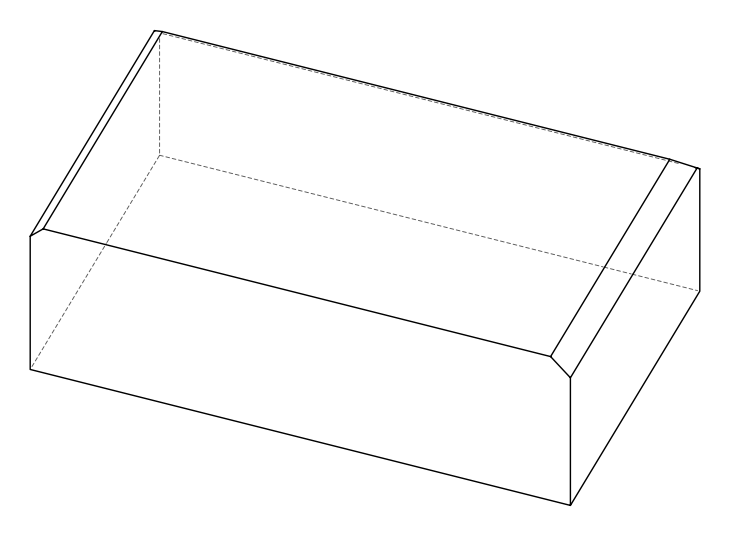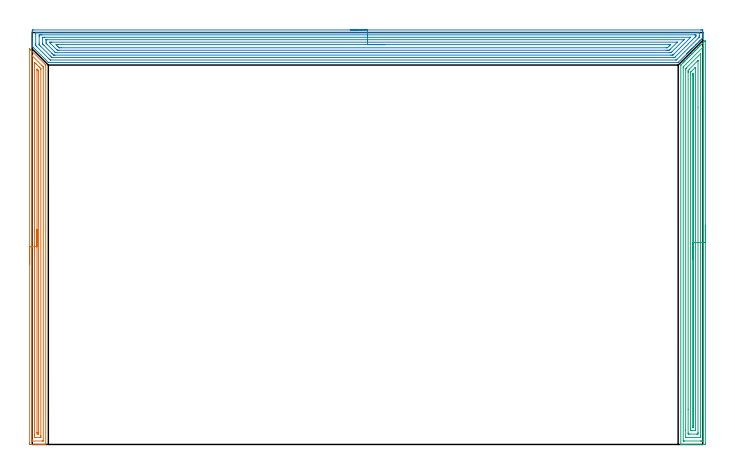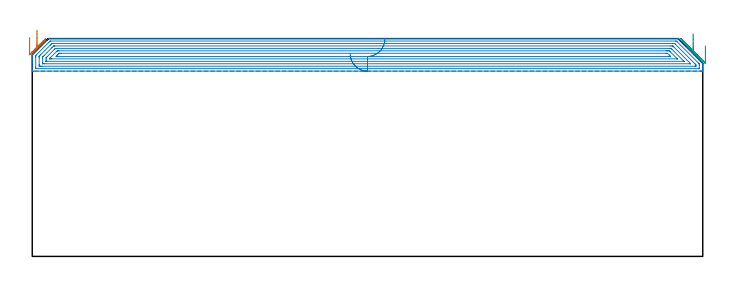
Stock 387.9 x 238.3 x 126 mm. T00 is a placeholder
(PLAN: 3 operations, 0 tool changes, 40 min)
(1 AREA_MILL | FG_CHAMFER_SURFACE | UGT0205_001 | 7.36 min | 10139 mm3)
(2 AREA_MILL_1 | FG_CHAMFER_SURFACE_1 | UGT0205_001 | 21.61 min | 68028 mm3)
(3 AREA_MILL_2 | FG_CHAMFER_SURFACE_2 | UGT0205_001 | 11.05 min | 22616 mm3)
(TOOL UGT0205_001 | Chamfer Mill 20 x 3 x 45 deg. | D20 FL50 Z2)
(OP 1 AREA_MILL)
G17 G21 G94 G90
T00 M6
G54
G17 G0 G90 X-1.5 Y104.4 S1061 M3
G43 Z136. H0
Z126.7
G94 G1 Y104.438 Z125.828 F250.
Y104.552 Z124.964
Y104.741 Z124.112
Y105.003 Z123.28
Y105.337 Z122.474
Y105.74 Z121.7
Y106.208 Z120.964
Y106.74 Z120.272
Y107.329 Z119.629
Y107.972 Z119.04
Y108.664 Z118.508
Y109.4 Z118.04
Y110.174 Z117.637
Y110.98 Z117.303
Y111.812 Z117.041
Y112.664 Z116.852
Y113.528 Z116.738
Y114.4 Z116.7
Y228.731
X-1.497 Y228.789 Z116.701
X-1.496 Y228.79 Z116.702
X-1.488 Y228.789 Z116.71
X-1.32 Y228.622 Z116.876
X-1.191 Y228.491 Z117.008
X-0.935 Y228.235 Z117.265
X7.644 Y219.656 Z125.844
X7.798 Y219.494 Z125.987
X7.8 Y219.269 Z126.
Y0.16
X7.797 Y0.01 Z125.988
X7.765 Y0.004 Z125.957
X7.736 Y0.002 Z125.928
X7.351 Y0. Z125.55
X6.919 Z125.119
X6.279 Z124.474
X5.065 Z123.262
X4.491 Z122.685
X-1.124 Y0.001 Z117.073
X-1.477 Y0.003 Z116.72
X-1.492 Y0.007 Z116.706
X-1.497 Y0.606 Z116.703
X-1.5 Y1.232 Z116.7
Y114.4
X-0.086 Z118.114
Y224.73
X-0.084 Y224.837 Z118.116
X-0.081 Y224.907 Z118.119
X-0.079 Y224.918 Z118.121
X-0.074 Y224.916 Z118.126
X-0.049 Y224.895 Z118.151
X0.021 Y224.829 Z118.221
X5.581 Y219.269 Z123.781
X6.279 Y218.563 Z124.479
X6.37 Y218.468 Z124.57
X6.379 Y218.376 Z124.579
X6.382 Y218.274 Z124.582
X6.385 Y217.484 Z124.585
X6.386 Y217.377 Z124.586
X6.385 Y2.391 Z124.585
X6.384 Y2.287 Z124.584
X6.38 Y2.179 Z124.58
X6.37 Y2.01 Z124.57
X6.279 Y2.008 Z124.479
X5.776 Y2.001 Z123.976
X0.413 Y2. Z118.613
X0.021 Y2.003 Z118.221
X-0.035 Y2.005 Z118.165
X-0.067 Y2.01 Z118.133
X-0.079 Y2.017 Z118.121
X-0.081 Y2.072 Z118.119
X-0.085 Y2.285 Z118.115
X-0.086 Y2.391 Z118.114
Y2.498
Y114.4
X1.328 Z119.528
X1.329 Y220.161 Z119.529
X1.33 Y220.64 Z119.53
X1.333 Y221.054 Z119.533
X1.334 Y221.055 Z119.534
X1.344 Y221.054 Z119.544
X1.809 Y220.591 Z120.009
X2.24 Y220.161 Z120.44
X2.703 Y219.698 Z120.903
X4.024 Y218.376 Z122.224
X4.491 Y217.908 Z122.691
X4.908 Y217.484 Z123.108
X4.965 Y217.419 Z123.165
X4.967 Y217.363 Z123.167
X4.969 Y217.244 Z123.169
X4.971 Y217.005 Z123.171
Y5.069
X4.97 Y4.59 Z123.17
X4.967 Y4.176 Z123.167
X4.964 Y4.058 Z123.164
X4.956 Y4.01 Z123.156
X4.844 Y4.006 Z123.044
X4.666 Y4.001 Z122.866
X1.985 Z120.185
X1.809 Y4.004 Z120.009
X1.633 Y4.01 Z119.833
X1.335 Y4.026 Z119.535
X1.333 Y4.176 Z119.533
X1.33 Y4.655 Z119.53
X1.329 Y5.069 Z119.529
X1.328 Y5.548 Z119.528
Y114.4
X2.743 Z120.943
Y216.591
X2.747 Y216.987 Z120.947
X2.749 Y217.168 Z120.949
X2.85 Y217.089 Z121.05
X3.35 Y216.591 Z121.55
X3.55 Y216.379 Z121.75
X3.557 Y215.739 Z121.757
Y6.854
X3.551 Y6.041 Z121.751
X3.55 Y6.008 Z121.75
X2.75 Y6.011 Z120.95
X2.743 Y6.814 Z120.943
Y6.893
Y114.4
Y115.272 Z120.981
Y116.136 Z121.095
Y116.988 Z121.283
Y117.82 Z121.546
Y118.626 Z121.88
Y119.4 Z122.282
Y120.136 Z122.751
Y120.828 Z123.282
Y121.471 Z123.872
Y122.06 Z124.515
Y122.592 Z125.207
Y123.06 Z125.943
Y123.463 Z126.716
Y123.797 Z127.522
Y124.059 Z128.354
Y124.248 Z129.206
Y124.362 Z130.071
Y124.4 Z130.943
G0 Z136.
M5
M2
(OP 2 AREA_MILL_1)
G17 G21 G94 G90
T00 M6
G54
G17 G0 G90 X183.95 Y239.8 S1061 M3
G43 Z136. H0
Z117.2
G94 G1 X183.988 Z116.329 F250.
X184.102 Z115.464
X184.291 Z114.612
X184.553 Z113.78
X184.887 Z112.974
X185.29 Z112.2
X185.758 Z111.464
X186.29 Z110.772
X186.879 Z110.129
X187.522 Z109.54
X188.214 Z109.009
X188.95 Z108.54
X189.724 Z108.137
X190.53 Z107.803
X191.362 Z107.541
X192.214 Z107.352
X193.078 Z107.238
X193.95 Z107.2
X386.754
X387.287 Y239.798 Z107.202
X387.813 Y239.793 Z107.203
X387.892 Y239.791 Z107.205
X387.9 Y239.27 Z107.725
Y238.992 Z108.003
Y238.383 Z108.611
Y237.827 Z109.169
Y237.496 Z109.5
Y236.94 Z110.056
Y236.609 Z110.386
Y235.305 Z111.694
Y235.279 Z111.72
X387.898 Y235.208 Z111.789
X387.882 Y235.184 Z111.814
X387.685 Y234.984 Z112.015
X387.584 Y234.884 Z112.115
X387.093 Y234.392 Z112.604
X386.522 Y233.822 Z113.178
X386.394 Y233.693 Z113.305
X386.206 Y233.505 Z113.491
X385.652 Y232.952 Z114.048
X385.319 Y232.618 Z114.379
X384.782 Y232.082 Z114.917
X384.432 Y231.73 Z115.266
X383.913 Y231.213 Z115.787
X383.545 Y230.843 Z116.153
X383.043 Y230.343 Z116.657
X382.658 Y229.956 Z117.04
X382.174 Y229.474 Z117.526
X381.929 Y229.228 Z117.77
X381.772 Y229.069 Z117.926
X381.614 Y228.913 Z118.084
X381.482 Y228.781 Z118.217
X381.328 Y228.626 Z118.369
X381.174 Y228.473 Z118.525
X381.036 Y228.335 Z118.663
X380.885 Y228.182 Z118.813
X380.733 Y228.032 Z118.966
X380.589 Y227.888 Z119.11
X380.441 Y227.739 Z119.257
X380.293 Y227.592 Z119.406
X380.143 Y227.442 Z119.556
X379.997 Y227.295 Z119.7
X379.852 Y227.151 Z119.847
X379.696 Y226.995 Z120.003
X379.554 Y226.852 Z120.144
X379.411 Y226.71 Z120.287
X379.25 Y226.549 Z120.449
X379.11 Y226.408 Z120.588
X378.971 Y226.27 Z120.728
X378.803 Y226.102 Z120.896
X378.667 Y225.965 Z121.031
X373.892 Y221.19 Z125.807
X373.771 Y221.074 Z125.923
X373.695 Y221.003 Z125.988
X372.999 Y221. Z126.
X9.543
X9.305 Y221.004 Z125.989
X9.213 Y221.086 Z125.912
X0.785 Y229.513 Z117.483
X0.425 Y229.875 Z117.125
X0.259 Y230.041 Z116.958
X0.018 Y230.284 Z116.714
X0.002 Y230.307 Z116.69
X0. Y230.612 Z116.388
Y231.512 Z115.487
Y232.174 Z114.822
Y233.392 Z113.605
Y234.835 Z112.16
Y238.992 Z108.005
X0.003 Y239.27 Z107.727
X0.008 Y239.792 Z107.206
X0.086 Y239.794 Z107.204
X0.613 Y239.8 Z107.2
X193.95
Y238.386 Z108.614
X385.498
X385.89 Y238.383 Z108.617
X385.898 Y237.989 Z109.011
X385.9 Y236.609 Z110.391
X385.899 Y236.213 Z110.787
X385.893 Y235.722 Z111.278
X385.89 Y235.674 Z111.326
X385.87 Y235.631 Z111.369
X385.812 Y235.567 Z111.433
X385.737 Y235.488 Z111.512
X385.501 Y235.25 Z111.75
X372.999 Y222.749 Z124.251
X372.83 Y222.584 Z124.416
X372.655 Y222.417 Z124.583
X372.108 Y222.414 Z124.586
X10.439
X10.345 Y222.417 Z124.583
X9.543 Y223.207 Z123.793
X9.446 Y223.304 Z123.696
X2.399 Y230.352 Z116.648
X2.354 Y230.4 Z116.6
X2.01 Y230.786 Z116.214
X2.004 Y231.287 Z115.713
X2.001 Y231.683 Z115.317
Y237.496 Z109.504
X2.002 Y237.891 Z109.109
X2.01 Y238.383 Z108.617
X2.397 Y238.386 Z108.614
X193.95
Y236.971 Z110.029
X383.35
X383.715 Y236.969 Z110.031
X383.836 Y236.967 Z110.033
X383.876 Y236.965 Z110.035
X383.89 Y236.957 Z110.043
X383.893 Y236.916 Z110.084
X383.897 Y236.793 Z110.207
X383.899 Y236.609 Z110.391
Y236.426 Z110.574
X383.894 Y236.241 Z110.759
X383.89 Y236.12 Z110.88
X383.846 Y236.057 Z110.943
X383.715 Y235.916 Z111.084
X383.618 Y235.818 Z111.182
X383.523 Y235.722 Z111.278
X371.991 Y224.191 Z122.809
X371.73 Y223.934 Z123.066
X371.654 Y223.861 Z123.139
X371.624 Y223.835 Z123.165
X371.572 Y223.833 Z123.167
X371.213 Y223.83 Z123.17
X370.684 Y223.829 Z123.171
X370.32 Y223.828 Z123.172
X11.694 Y223.829 Z123.171
X11.512 Y223.831 Z123.169
X11.421 Y223.833 Z123.167
X11.38 Y223.835 Z123.165
X11.329 Y223.878 Z123.122
X11.011 Y224.191 Z122.809
X10.436 Y224.763 Z122.237
X4.799 Y230.4 Z116.6
X4.185 Y231.016 Z115.984
X4.054 Y231.154 Z115.846
X4.024 Y231.188 Z115.812
X4.01 Y231.227 Z115.773
X4.007 Y231.287 Z115.713
X4.001 Y231.47 Z115.53
X4. Y232.174 Z114.826
Y235.906 Z111.094
X4.002 Y236.609 Z110.391
X4.004 Y236.79 Z110.21
X4.013 Y236.964 Z110.036
X4.185 Y236.966 Z110.034
X4.715 Y236.97 Z110.03
X5.078 Y236.971 Z110.029
X5.607
X193.95
Y235.557 Z111.443
X380.309
X380.733 Y235.554 Z111.446
X380.881 Y235.551 Z111.449
X380.89 Y235.549 Z111.451
X380.885 Y235.541 Z111.459
X380.861 Y235.512 Z111.488
X380.816 Y235.465 Z111.535
X380.704 Y235.353 Z111.647
X371.213 Y225.861 Z121.139
X370.817 Y225.471 Z121.53
X370.647 Y225.305 Z121.695
X370.587 Y225.25 Z121.75
X370.501 Y225.247 Z121.753
X370.32 Y225.244 Z121.756
X370.153 Y225.243 Z121.757
X369.427
X13.115
X12.948 Y225.244 Z121.756
X12.586 Y225.249 Z121.751
X12.409 Y225.252 Z121.748
X12.222 Y225.431 Z121.569
X11.685 Y225.965 Z121.035
X11.329 Y226.319 Z120.681
X6.864 Y230.784 Z116.216
X6.364 Y231.287 Z115.713
X6.2 Y231.455 Z115.545
X6.072 Y231.589 Z115.411
X6.01 Y231.665 Z115.335
X6. Y232.174 Z114.826
Y234.807 Z112.193
X6.002 Y235.264 Z111.736
X6.005 Y235.479 Z111.521
X6.009 Y235.532 Z111.468
X6.012 Y235.551 Z111.449
X6.034 Y235.552 Z111.448
X6.14 Y235.555 Z111.445
X6.864 Y235.557 Z111.443
X7.03
X193.95
Y234.143 Z112.857
X376.767
X376.898 Y234.141 Z112.859
X377.001 Y234.138 Z112.862
X377.022 Y234.137 Z112.863
X377.018 Y234.128 Z112.872
X376.983 Y234.089 Z112.911
X376.849 Y233.948 Z113.052
X370.035 Y227.134 Z119.866
X369.751 Y226.852 Z120.148
X369.586 Y226.693 Z120.307
X369.562 Y226.672 Z120.328
X369.523 Y226.664 Z120.336
X369.427 Y226.662 Z120.338
X368.729 Y226.657 Z120.343
X368.534
X14.204
X14.008 Y226.659 Z120.341
X13.812 Y226.661 Z120.339
X13.441 Y226.669 Z120.331
X13.25 Y226.852 Z120.148
X13.115 Y226.984 Z120.016
X8.65 Y231.448 Z115.552
X8.288 Y231.813 Z115.187
X8.11 Y231.996 Z115.004
X8.024 Y232.086 Z114.914
X8.01 Y232.174 Z114.826
X8.001 Y232.819 Z114.181
Y233.948 Z113.052
X8.003 Y234.109 Z112.891
X8.006 Y234.129 Z112.871
X8.008 Y234.134 Z112.866
X8.024 Y234.136 Z112.864
X8.127 Y234.141 Z112.859
X8.258 Y234.142 Z112.858
X8.454 Y234.143 Z112.857
X193.95
Y232.729 Z114.271
X372.759
X372.999 Y232.727 Z114.273
X373.099 Y232.725 Z114.275
X373.155 Y232.722 Z114.278
X373.118 Y232.674 Z114.326
X373.085 Y232.634 Z114.366
X373.058 Y232.606 Z114.394
X372.999 Y232.546 Z114.454
X369.078 Y228.626 Z118.374
X368.805 Y228.356 Z118.644
X368.534 Y228.088 Z118.912
X368.192 Y228.078 Z118.922
X367.641 Y228.073 Z118.927
X367.306 Y228.071 Z118.929
X366.748
X15.46
X14.901 Y228.072 Z118.928
X14.563 Y228.075 Z118.925
X14.502 Y228.078 Z118.922
X14.284 Y228.276 Z118.724
X14.098 Y228.452 Z118.548
X14.008 Y228.539 Z118.461
X10.436 Y232.113 Z114.887
X10.38 Y232.174 Z114.826
X10.009 Y232.599 Z114.401
X10.026 Y232.722 Z114.278
X10.157 Y232.725 Z114.275
X10.436 Y232.728 Z114.272
X10.771 Y232.729 Z114.271
X11.329
X193.95
Y231.315 Z115.685
X368.506 Y231.314 Z115.686
X368.534
X369.278 Y231.287 Z115.713
X368.91 Y230.913 Z116.087
X368.534 Y230.531 Z116.469
X367.641 Y229.639 Z117.361
X367.575 Y229.578 Z117.422
X367.504 Y229.513 Z117.487
X366.774 Y229.486 Z117.514
X366.748
X16.715 Y229.485 Z117.515
X15.821 Y229.487 Z117.513
X15.794 Y229.488 Z117.512
X15.496 Y229.513 Z117.487
X14.901 Y230.098 Z116.902
X14.598 Y230.4 Z116.6
X14.008 Y230.992 Z116.008
X13.722 Y231.287 Z115.713
X13.983 Y231.312 Z115.688
X14.008 Y231.313 Z115.687
X14.874 Y231.315 Z115.685
X193.95
X194.822 Z115.723
X195.686 Z115.837
X196.538 Z116.026
X197.37 Z116.288
X198.176 Z116.622
X198.95 Z117.025
X199.686 Z117.494
X200.378 Z118.025
X201.021 Z118.614
X201.61 Z119.257
X202.142 Z119.95
X202.61 Z120.685
X203.013 Z121.459
X203.347 Z122.265
X203.609 Z123.097
X203.798 Z123.949
X203.912 Z124.814
X203.95 Z125.685
G0 Z136.
M5
M2
(OP 3 AREA_MILL_2)
G17 G21 G94 G90
T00 M6
G54
G17 G0 G90 X389.4 Y126.85 S1061 M3
G43 Z136. H0
Z121.8
G94 G1 Y126.812 Z120.928 F250.
Y126.698 Z120.064
Y126.509 Z119.212
Y126.247 Z118.38
Y125.913 Z117.574
Y125.51 Z116.8
Y125.042 Z116.064
Y124.51 Z115.372
Y123.921 Z114.729
Y123.278 Z114.14
Y122.586 Z113.609
Y121.85 Z113.14
Y121.076 Z112.737
Y120.27 Z112.403
Y119.438 Z112.141
Y118.587 Z111.952
Y117.722 Z111.838
Y116.85 Z111.8
Y0.627
X389.396 Y0.212 Z111.802
X389.392 Y0.01 Z111.806
X389.187 Y0. Z112.01
X378.326 Z122.869
X376.916 Z124.281
X376.559 Z124.636
X375.846 Z125.353
X375.584 Z125.615
X375.214 Z125.977
X375.203 Y0.008 Z125.988
X375.2 Y0.18 Z126.
Y219.215
X375.205 Y219.496 Z125.99
X375.224 Y219.526 Z125.973
X376.42 Y220.721 Z124.778
X376.559 Y220.861 Z124.636
X376.702 Y221.003 Z124.496
X376.856 Y221.157 Z124.342
X377.001 Y221.303 Z124.195
X377.149 Y221.45 Z124.048
X377.292 Y221.593 Z123.905
X377.442 Y221.745 Z123.753
X377.596 Y221.897 Z123.601
X377.729 Y222.03 Z123.469
X377.884 Y222.186 Z123.311
X378.377 Y222.677 Z122.823
X378.64 Y222.94 Z122.559
X378.767 Y223.069 Z122.429
X379.13 Y223.43 Z122.07
X379.293 Y223.593 Z121.907
X379.534 Y223.834 Z121.665
X379.65 Y223.952 Z121.546
X379.983 Y224.283 Z121.217
X380.21 Y224.51 Z120.99
X380.427 Y224.728 Z120.771
X380.534 Y224.835 Z120.662
X380.975 Y225.276 Z120.224
X381.417 Y225.719 Z119.779
X381.62 Y225.92 Z119.579
X381.687 Y225.987 Z119.513
X382.3 Y226.602 Z118.896
X382.539 Y226.839 Z118.661
X383.183 Y227.485 Z118.013
X383.391 Y227.691 Z117.809
X384.066 Y228.368 Z117.13
X384.244 Y228.544 Z116.956
X384.302 Y228.602 Z116.898
X384.95 Y229.251 Z116.247
X385.096 Y229.396 Z116.104
X385.196 Y229.497 Z116.003
X385.391 Y229.692 Z115.807
X385.493 Y229.795 Z115.704
X385.833 Y230.134 Z115.365
X385.949 Y230.249 Z115.251
X386.09 Y230.391 Z115.109
X386.274 Y230.576 Z114.923
X386.387 Y230.689 Z114.81
X386.984 Y231.285 Z114.215
X387.158 Y231.459 Z114.04
X387.878 Y232.179 Z113.321
X388.041 Y232.342 Z113.156
X388.772 Y233.073 Z112.427
X388.924 Y233.226 Z112.273
X389.366 Y233.666 Z111.834
X389.374 Y233.674 Z111.826
X389.397 Y233.691 Z111.802
X389.398 Y233.69 Z111.801
X389.4 Y233.674 Z111.8
Y233.669
Y116.85
X387.986 Z113.214
X387.985 Y2.472 Z113.215
X387.984 Y2.415 Z113.216
X387.972 Y2.01 Z113.228
X387.566 Y2.002 Z113.634
X387.158 Y2.001 Z114.042
X386.685 Y2. Z114.515
X377.442 Y2.001 Z123.758
X376.967 Y2.003 Z124.233
X376.729 Y2.01 Z124.471
X376.621 Y2.027 Z124.579
X376.615 Y2.359 Z124.585
Y2.415
X376.614 Y217.874 Z124.586
X376.616 Y218.293 Z124.584
X376.618 Y218.398 Z124.582
X376.621 Y218.447 Z124.579
X376.641 Y218.479 Z124.559
X376.74 Y218.585 Z124.46
X376.918 Y218.768 Z124.282
X387.943 Y229.793 Z113.257
X387.958 Y229.807 Z113.242
X387.975 Y229.819 Z113.225
X387.979 Z113.221
X387.981 Y229.802 Z113.219
X387.985 Y229.553 Z113.215
X387.986 Y229.497 Z113.214
Y116.85
X386.572 Z114.628
X386.571 Y4.797 Z114.629
X386.57 Y4.204 Z114.63
X386.568 Y4.053 Z114.632
X386.565 Y4.019 Z114.635
X386.562 Y4.01 Z114.638
X386.542 Y4.007 Z114.658
X386.474 Y4.001 Z114.726
X378.326 Z122.874
X378.125 Y4.003 Z123.075
X378.068 Y4.006 Z123.132
X378.038 Y4.01 Z123.162
X378.035 Y4.025 Z123.165
X378.031 Y4.103 Z123.169
X378.03 Y4.204 Z123.17
X378.028 Y8.399 Z123.172
X378.029 Y216.98 Z123.171
X378.03 Y217.279 Z123.17
X378.033 Y217.381 Z123.167
X378.035 Y217.414 Z123.165
X378.046 Y217.435 Z123.154
X378.082 Y217.474 Z123.118
X378.326 Y217.726 Z122.874
X378.399 Y217.8 Z122.801
X386.521 Y225.92 Z114.679
X386.541 Y225.936 Z114.659
X386.557 Y225.948 Z114.643
X386.564 Y225.92 Z114.636
X386.569 Y225.736 Z114.631
X386.57 Y225.621 Z114.63
X386.571 Y217.983 Z114.629
X386.572 Y116.85 Z114.628
X385.157 Z116.043
Y6.886
X385.153 Y6.233 Z116.047
X385.15 Y6.019 Z116.05
X384.945 Y6.01 Z116.255
X384.5 Y6. Z116.7
X380.084 Z121.116
X379.653 Y6.009 Z121.547
X379.45 Y6.014 Z121.75
X379.448 Y6.132 Z121.752
X379.444 Y6.648 Z121.756
X379.443 Y20.338 Z121.757
Y215.192
X379.446 Y215.846 Z121.754
X379.45 Y216.086 Z121.75
X379.463 Y216.403 Z121.737
X380.092 Y217.043 Z121.108
X384.948 Y221.899 Z116.252
X385.02 Y221.969 Z116.18
X385.112 Y222.056 Z116.088
X385.144 Y222.084 Z116.056
X385.15 Y222.045 Z116.05
X385.153 Y221.963 Z116.047
X385.156 Y221.688 Z116.044
X385.157 Y194.807 Z116.043
Y116.85
X383.743 Z117.457
Y8.434
X383.74 Y8.195 Z117.46
X383.736 Y8.036 Z117.464
X383.733 Y8.008 Z117.467
X383.728 Y8.006 Z117.472
X383.708 Y8.003 Z117.492
X383.625 Y8.001 Z117.575
X381.64 Y8. Z119.56
X380.975 Y8.004 Z120.225
X380.881 Y8.007 Z120.319
X380.871 Y8.009 Z120.329
X380.864 Y8.029 Z120.336
X380.861 Y8.155 Z120.339
X380.858 Y8.314 Z120.342
X380.857 Y8.793 Z120.343
Y214.418
X380.859 Y215.192 Z120.341
X380.861 Y215.308 Z120.339
X380.864 Y215.347 Z120.336
X380.886 Y215.375 Z120.314
X380.975 Y215.471 Z120.225
X381.279 Y215.779 Z119.921
X383.373 Y217.874 Z117.827
X383.501 Y217.999 Z117.699
X383.625 Y218.116 Z117.575
X383.736 Y218.215 Z117.464
X383.741 Y217.994 Z117.459
X383.742 Y217.874 Z117.458
X383.743 Y116.85 Z117.457
X382.329 Z118.871
Y10.462
X382.327 Y10.058 Z118.873
X382.325 Y10.023 Z118.875
X382.322 Y10.012 Z118.878
X382.308 Y10.006 Z118.892
X382.279 Y10.01 Z118.921
X382.276 Y10.039 Z118.924
X382.272 Y10.462 Z118.928
X382.271 Y10.52 Z118.929
Y213.463
X382.274 Y213.878 Z118.926
X382.278 Y214.298 Z118.922
X382.288 Y214.329 Z118.912
X382.303 Y214.345 Z118.897
X382.321 Y214.361 Z118.879
X382.325 Y214.327 Z118.875
X382.327 Y214.298 Z118.873
X382.328 Y214.24 Z118.872
X382.329 Y116.85 Z118.871
Y115.978 Z118.909
Y115.114 Z119.023
Y114.262 Z119.212
Y113.43 Z119.474
Y112.624 Z119.808
Y111.85 Z120.211
Y111.114 Z120.68
Y110.422 Z121.211
Y109.779 Z121.8
Y109.19 Z122.443
Y108.659 Z123.135
Y108.19 Z123.871
Y107.787 Z124.645
Y107.453 Z125.451
Y107.191 Z126.283
Y107.002 Z127.135
Y106.888 Z128.
Y106.85 Z128.871
G0 Z136.
M5
M2
